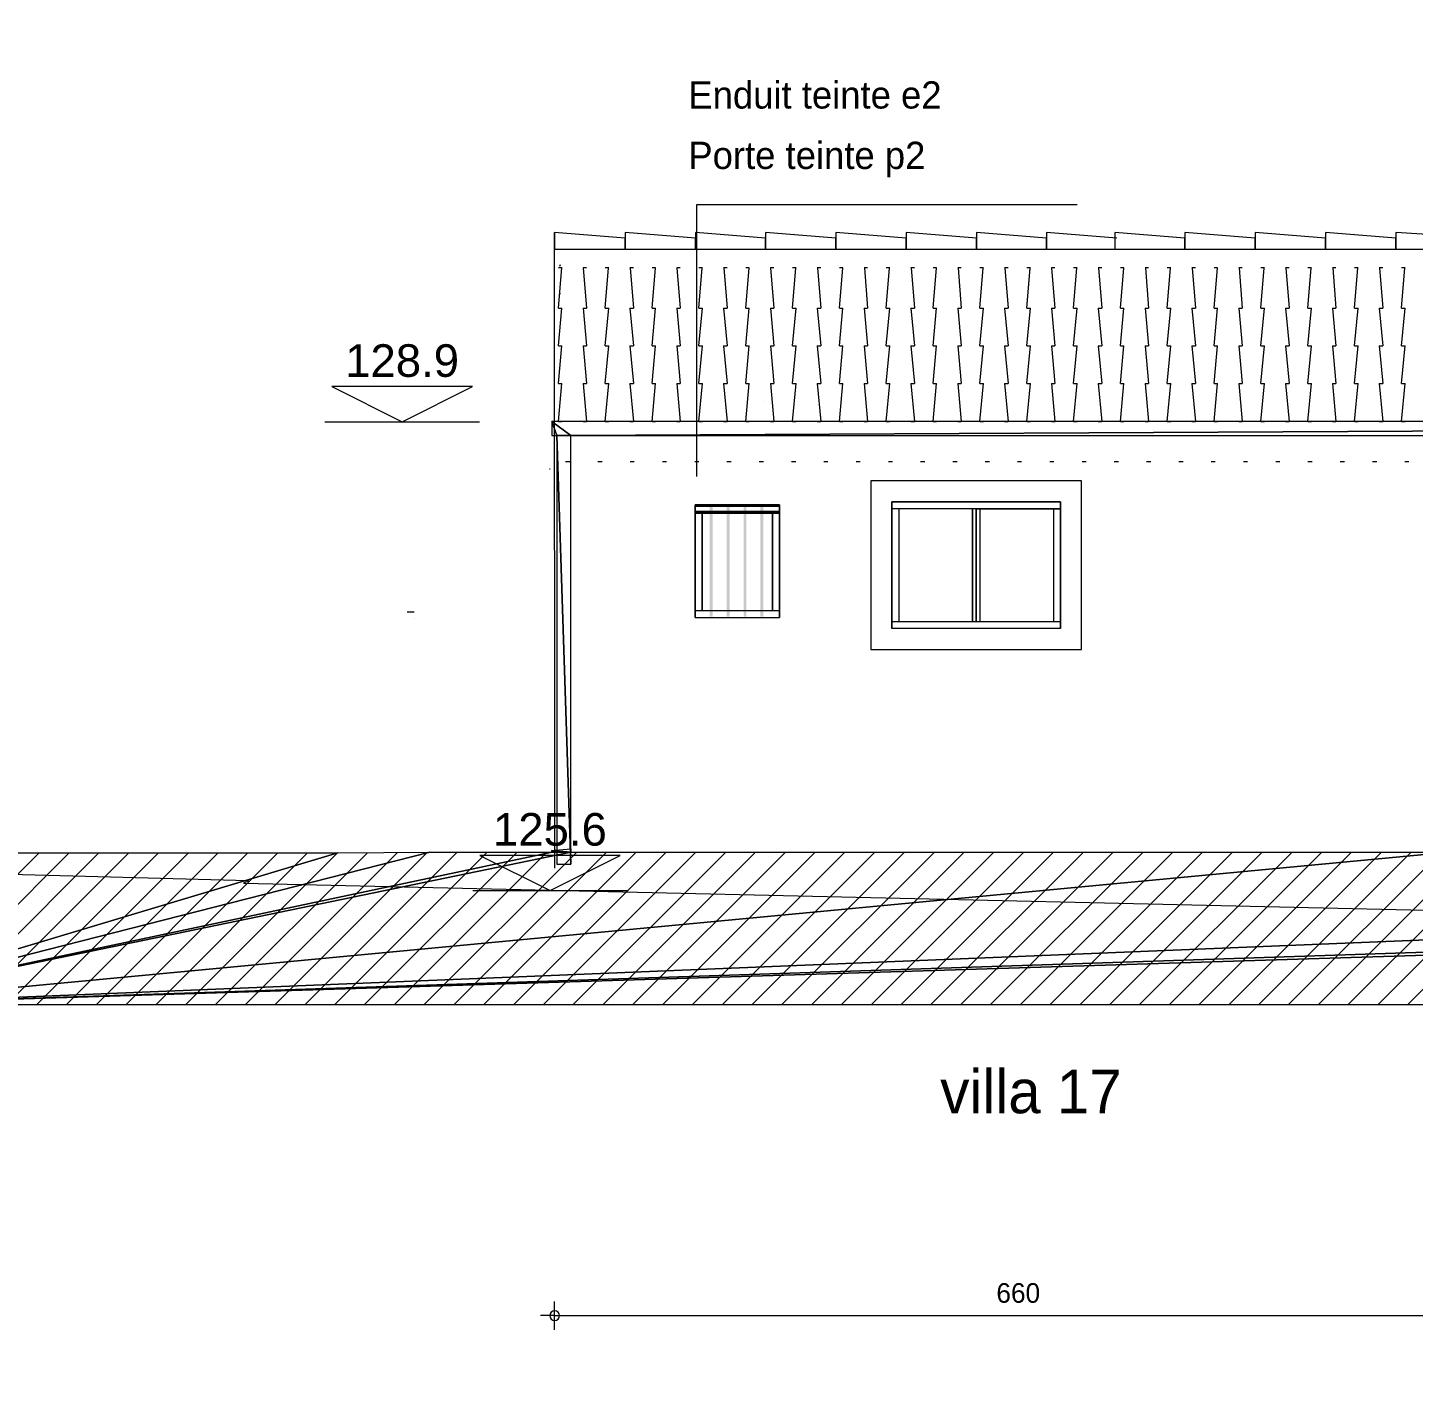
# Model space of a CAD drawing. Header units: metres. Extents: x -36.1 to 26, y -0.1 to 41.9.
# Drawn here: x -14.75 to -4.89, y 15.17 to 24.87 of the extents above; entities that cross this region are included whole.
import ezdxf
from ezdxf.enums import TextEntityAlignment as Align
from ezdxf.lldxf.tags import DXFTag

# ---------------------------------------------------------------- set-up
doc = ezdxf.new("R2010")
doc.units = ezdxf.units.M
doc.header["$MEASUREMENT"] = 0
for name, color, linetype in [('Calque commun', 7, 'Continuous'), ('Calque59', 7, 'Continuous'), ('Cotations', 7, 'Continuous'), ('Textes', 7, 'Continuous')]:
    doc.layers.add(name, color=color, linetype=linetype)
doc.styles.add('Arial6', font='arial.ttf', dxfattribs={"height": 0.231939})
doc.styles.add('Century Gothic10', font='GOTHIC.TTF', dxfattribs={"height": 0.193938})
doc.styles.add('Century Gothic2', font='GOTHIC.TTF', dxfattribs={"height": 0.139636})
doc.styles.add('Century Gothic9', font='GOTHIC.TTF', dxfattribs={"height": 0.310302})
tags = doc.linetypes.add('HIDDEN', pattern=[0.375, 0.25, -0.125]).pattern_tags.tags
tags[6:7] = [DXFTag(74, 4), DXFTag(75, 0), DXFTag(340, '0'), DXFTag(46, 1.0), DXFTag(50, 0.0), DXFTag(44, 0.0), DXFTag(45, 0.0)]
tags[4:5] = [DXFTag(74, 4), DXFTag(75, 0), DXFTag(340, '0'), DXFTag(46, 1.0), DXFTag(50, 0.0), DXFTag(44, 0.0), DXFTag(45, 0.0)]

# ---------------------------------------------------------------- blocks, each defined once
blk = doc.blocks.new('new57')
at = {"layer": 'Calque commun', "color": 5, "linetype": 'Continuous', "lineweight": 9}
blk.add_arc((0, 0), 0.5, 0, 359.9994, dxfattribs=at)
blk = doc.blocks.new('new58')
at = {"layer": 'Calque commun', "color": 5, "linetype": 'Continuous', "lineweight": 9}
blk.add_arc((0, 0), 0.5, 0, 359.9994, dxfattribs=at)
blk = doc.blocks.new('DimLine13271')
at = {"layer": 'Calque commun', "color": 5, "linetype": 'Continuous', "lineweight": 9}
for p, q in [((-10.9986, 15.6024), (-10.9986, 15.8024)), ((-4.3986, 15.6024), (-4.3986, 15.8024)), ((-10.9986, 15.7024), (-11.0986, 15.7024)), ((-10.9986, 15.7024), (-4.3986, 15.7024)), ((-4.3986, 15.7024), (-4.2986, 15.7024))]:
    blk.add_line(p, q, dxfattribs=at)
at = {"layer": 'Calque commun', "color": 5, "linetype": 'Continuous', "lineweight": 9, "xscale": 0.07000000029802322, "yscale": 0.07000000029802322, "zscale": 0.07000000029802322}
for name, p in [('new57', (-10.9986, 15.7024)), ('new58', (-4.3986, 15.7024))]:
    blk.add_blockref(name, p, dxfattribs=at)
at = {"layer": 'Calque commun', "color": 5, "linetype": 'Continuous', "lineweight": 9, "style": 'Century Gothic2'}
blk.add_text('660', height=0.13964, dxfattribs=at).set_placement((-7.6986, 15.7524), align=Align.BOTTOM_CENTER)
blk = doc.blocks.new('Block4')
at = {"layer": 'Calque commun', "color": 0, "linetype": 'Continuous', "lineweight": 9}
blk.add_line((-0.55, 0), (0.55, 0), dxfattribs=at)
blk.add_polyline3d([(-0.5, 0.25, 0), (0, 0, 0), (0.5, 0.25, 0), (-0.5, 0.25, 0)], dxfattribs=at)
blk = doc.blocks.new('Lvl1')
at = {"layer": 'Calque commun', "color": 0, "linetype": 'ByBlock', "lineweight": -2}
blk.add_blockref('Block4', (0, 0), dxfattribs=at)
blk = doc.blocks.new('new209')
at = {"layer": 'Cotations', "color": 250, "linetype": 'ByBlock', "lineweight": -2}
blk.add_blockref('Lvl1', (-11.0309, 18.7283), dxfattribs=at)
at = {"layer": 'Cotations', "color": 212, "linetype": 'ByBlock', "lineweight": -2, "style": 'Arial6'}
blk.add_text('125.6', height=0.23194, dxfattribs=at).set_placement((-11.0319, 18.9783), align=Align.BOTTOM_CENTER)
blk = doc.blocks.new('new211')
at = {"layer": 'Cotations', "color": 250, "linetype": 'ByBlock', "lineweight": -2}
blk.add_blockref('Lvl1', (-12.0829, 22.065), dxfattribs=at)
at = {"layer": 'Cotations', "color": 212, "linetype": 'ByBlock', "lineweight": -2, "style": 'Arial6'}
blk.add_text('128.9', height=0.23194, dxfattribs=at).set_placement((-12.0839, 22.315), align=Align.BOTTOM_CENTER)
blk = doc.blocks.new('hatch2')
at = {"layer": 'Calque commun', "color": 7, "linetype": 'Continuous', "lineweight": 9}
for p, q in [((-4.1887, 19.2907), (-5.5645, 17.9149)), ((-3.9774, 19.2899), (-5.3524, 17.9149)), ((-3.7661, 19.2891), (-5.1403, 17.9149)), ((-3.5547, 19.2883), (-4.9281, 17.9149)), ((-14.6657, 18.9961), (-15.7468, 17.915)), ((-14.4536, 18.9961), (-15.5346, 17.915)), ((-14.2414, 18.9961), (-15.3225, 17.915)), ((-14.0293, 18.9961), (-15.1104, 17.915)), ((-13.8172, 18.9961), (-14.8982, 17.915)), ((-13.6051, 18.9961), (-14.6861, 17.915)), ((-13.3929, 18.9961), (-14.474, 17.915)), ((-13.1808, 18.9961), (-14.2619, 17.915)), ((-12.9687, 18.9961), (-14.0497, 17.915)), ((-12.7565, 18.9961), (-13.8376, 17.915)), ((-12.5444, 18.9961), (-13.6255, 17.915)), ((-12.3308, 18.9976), (-13.4133, 17.915)), ((-12.1172, 18.999), (-13.2012, 17.915)), ((-11.9035, 19.0005), (-12.9891, 17.915)), ((-11.6909, 19.001), (-12.7769, 17.915)), ((-11.4784, 19.0014), (-12.5648, 17.915)), ((-11.2659, 19.0018), (-12.3527, 17.915)), ((-11.0534, 19.0021), (-12.1406, 17.915)), ((-10.8412, 19.0022), (-11.9284, 17.915)), ((-10.6291, 19.0022), (-11.7163, 17.915)), ((-10.4169, 19.0022), (-11.5042, 17.915)), ((-10.2048, 19.0022), (-11.292, 17.915)), ((-9.9927, 19.0022), (-11.0799, 17.915)), ((-9.7806, 19.0022), (-10.8678, 17.915)), ((-9.5684, 19.0022), (-10.6556, 17.915)), ((-9.3563, 19.0022), (-10.4435, 17.915)), ((-9.1442, 19.0022), (-10.2314, 17.915)), ((-8.932, 19.0022), (-10.0193, 17.915)), ((-8.7199, 19.0022), (-9.8071, 17.915)), ((-8.5078, 19.0022), (-9.595, 17.915)), ((-8.2956, 19.0022), (-9.3829, 17.915)), ((-8.0835, 19.0022), (-9.1707, 17.915)), ((-7.8714, 19.0022), (-8.9586, 17.9149)), ((-7.6592, 19.0022), (-8.7465, 17.9149)), ((-7.4471, 19.0022), (-8.5343, 17.9149)), ((-7.235, 19.0022), (-8.3222, 17.9149)), ((-7.0228, 19.0022), (-8.1101, 17.9149)), ((-6.8107, 19.0022), (-7.898, 17.9149)), ((-6.5986, 19.0022), (-7.6858, 17.9149)), ((-6.3864, 19.0022), (-7.4737, 17.9149)), ((-6.1743, 19.0022), (-7.2616, 17.9149)), ((-5.9622, 19.0022), (-7.0494, 17.9149)), ((-5.75, 19.0022), (-6.8373, 17.9149)), ((-5.5379, 19.0022), (-6.6252, 17.9149)), ((-5.3258, 19.0022), (-6.413, 17.9149)), ((-5.1136, 19.0022), (-6.2009, 17.9149)), ((-4.9015, 19.0022), (-5.9888, 17.9149)), ((-4.6894, 19.0022), (-5.7767, 17.9149))]:
    blk.add_line(p, q, dxfattribs=at)
at = {"layer": 'Calque commun', "color": 7, "linetype": 'Continuous', "lineweight": 18}
mesh = blk.add_polyface(dxfattribs=at)
corners = [(-11.8855, 19.0007), (-16.1502, 17.915), (-12.5424, 18.9961), (2.1984, 18.6613), (-4.6318, 19.0022), (2.2066, 19.2668), (2.1839, 19.2668), (6.1197, 18.6503), (7.0133, 18.6363), (-4.466, 19.2917), (-10.8823, 19.0022), (-11.0193, 19.0022), (-4.6318, 19.2908), (11.8477, 17.9037), (8.7898, 17.9037), (8.7898, 17.9148), (8.7898, 18.7363), (11.8477, 18.7363), (-11.0193, 19.0122), (-10.8823, 19.0241), (-16.1485, 18.9961)]
mesh.append_faces([[corners[k] for k in face] for face in [(10, 18, 19)]], dxfattribs={"vtx0": -1, "color": 7})
mesh.append_faces([[corners[k] for k in face] for face in [(0, 1, 2), (13, 15, 17)]], dxfattribs={"vtx0": -1, "vtx1": -1, "color": 7})
mesh.append_faces([[corners[k] for k in face] for face in [(3, 1, 4), (3, 4, 9), (10, 1, 11)]], dxfattribs={"vtx0": -1, "vtx1": -1, "vtx2": -1, "color": 7})
mesh.append_faces([[corners[k] for k in face] for face in [(1, 3, 7), (1, 7, 8), (10, 11, 18), (3, 9, 6)]], dxfattribs={"vtx0": -1, "vtx2": -1, "color": 7})
mesh.append_faces([[corners[k] for k in face] for face in [(5, 3, 6)]], dxfattribs={"vtx1": -1, "color": 7})
mesh.append_faces([[corners[k] for k in face] for face in [(15, 1, 8), (0, 11, 1), (16, 17, 15), (10, 4, 1), (8, 16, 15)]], dxfattribs={"vtx1": -1, "vtx2": -1, "color": 7})
mesh.append_faces([[corners[k] for k in face] for face in [(4, 12, 9), (13, 14, 15), (1, 20, 2)]], dxfattribs={"vtx2": -1, "color": 7})
blk = doc.blocks.new('toit facade 17 18')
at = {"layer": 'Calque commun', "color": 7, "linetype": 'Continuous', "lineweight": 9}
blk.add_line((70.5719, -22.9512), (70.5708, -18.4286), dxfattribs=at)
at = {"layer": 'Calque59', "color": 32, "linetype": 'Continuous', "lineweight": 9}
for p, q in [((70.5986, -18.6772), (70.6236, -18.6772)), ((70.5986, -18.9657), (70.6217, -18.6778)), ((70.7736, -18.6777), (70.7987, -18.6777)), ((70.7756, -18.6782), (70.7987, -18.9662)), ((70.932, -18.6777), (70.957, -18.6777)), ((70.932, -18.9662), (70.955, -18.6782)), ((71.107, -18.6777), (71.1319, -18.6777)), ((71.1088, -18.6782), (71.1319, -18.9662)), ((71.2653, -18.6777), (71.2902, -18.6777)), ((71.2653, -18.9662), (71.2884, -18.6782)), ((71.4403, -18.6777), (71.4653, -18.6777)), ((71.4422, -18.6782), (71.4653, -18.9662)), ((71.5986, -18.6777), (71.6236, -18.6777)), ((71.5986, -18.9662), (71.6217, -18.6782)), ((71.7736, -18.6777), (71.7987, -18.6777)), ((71.7756, -18.6782), (71.7987, -18.9662)), ((71.932, -18.6777), (71.957, -18.6777)), ((71.932, -18.9662), (71.955, -18.6782)), ((72.107, -18.6777), (72.1319, -18.6777)), ((72.1088, -18.6782), (72.1319, -18.9662)), ((72.2653, -18.6777), (72.2902, -18.6777)), ((72.2653, -18.9662), (72.2884, -18.6782)), ((72.4403, -18.6777), (72.4653, -18.6777)), ((72.4422, -18.6782), (72.4653, -18.9662)), ((72.5986, -18.6777), (72.6236, -18.6777)), ((72.5986, -18.9662), (72.6217, -18.6782)), ((72.7736, -18.6777), (72.7987, -18.6777)), ((72.7756, -18.6782), (72.7987, -18.9662)), ((72.932, -18.6777), (72.957, -18.6777)), ((72.932, -18.9662), (72.955, -18.6782)), ((73.107, -18.6777), (73.1319, -18.6777)), ((73.1088, -18.6782), (73.1319, -18.9662)), ((73.2653, -18.6777), (73.2902, -18.6777)), ((73.2653, -18.9662), (73.2884, -18.6782)), ((73.4403, -18.6777), (73.4653, -18.6777)), ((73.4422, -18.6782), (73.4653, -18.9662)), ((73.5986, -18.6777), (73.6236, -18.6777)), ((73.5986, -18.9662), (73.6217, -18.6782)), ((73.7736, -18.6777), (73.7987, -18.6777)), ((73.7756, -18.6782), (73.7987, -18.9662)), ((73.932, -18.6777), (73.957, -18.6777)), ((73.932, -18.9662), (73.955, -18.6782)), ((74.107, -18.6777), (74.1319, -18.6777)), ((74.1088, -18.6782), (74.1319, -18.9662)), ((74.2653, -18.6777), (74.2902, -18.6777)), ((74.2653, -18.9662), (74.2884, -18.6782)), ((74.4403, -18.6777), (74.4653, -18.6777)), ((74.4422, -18.6782), (74.4653, -18.9662)), ((74.5986, -18.6777), (74.6236, -18.6777)), ((74.5986, -18.9662), (74.6217, -18.6782)), ((74.7736, -18.6777), (74.7985, -18.6777)), ((74.7755, -18.6782), (74.7985, -18.9662)), ((74.932, -18.6777), (74.9569, -18.6777)), ((74.932, -18.9662), (74.955, -18.6782)), ((75.1069, -18.6777), (75.1319, -18.6777)), ((75.1088, -18.6782), (75.1319, -18.9662)), ((75.2652, -18.6777), (75.2902, -18.6777)), ((75.2652, -18.9662), (75.2883, -18.6782)), ((75.4403, -18.6777), (75.4653, -18.6777)), ((75.4422, -18.6782), (75.4653, -18.9662)), ((75.5986, -18.6777), (75.6236, -18.6777)), ((75.5986, -18.9662), (75.6217, -18.6782)), ((75.7736, -18.6777), (75.7985, -18.6777)), ((75.7755, -18.6782), (75.7985, -18.9662)), ((75.932, -18.6777), (75.9569, -18.6777)), ((75.932, -18.9662), (75.955, -18.6782)), ((76.1069, -18.6777), (76.1319, -18.6777)), ((76.1088, -18.6782), (76.1319, -18.9662)), ((76.2652, -18.6777), (76.2902, -18.6777)), ((76.2652, -18.9662), (76.2883, -18.6782)), ((76.4403, -18.6777), (76.4653, -18.6777)), ((76.4422, -18.6782), (76.4653, -18.9662)), ((76.5986, -18.6777), (76.6236, -18.6777)), ((76.5986, -18.9662), (76.6217, -18.6782)), ((70.5986, -19.2344), (70.6236, -18.9657)), ((70.5986, -18.9657), (70.6236, -18.9657)), ((70.7736, -18.9662), (70.7987, -19.2349)), ((70.7736, -18.9662), (70.7987, -18.9662)), ((70.932, -19.2349), (70.957, -18.9662)), ((70.932, -18.9662), (70.957, -18.9662)), ((71.107, -18.9662), (71.1319, -19.2349)), ((71.107, -18.9662), (71.1319, -18.9662)), ((71.2653, -19.2349), (71.2902, -18.9662)), ((71.2653, -18.9662), (71.2902, -18.9662)), ((71.4403, -18.9662), (71.4653, -19.2349)), ((71.4403, -18.9662), (71.4653, -18.9662)), ((71.5986, -19.2349), (71.6236, -18.9662)), ((71.5986, -18.9662), (71.6236, -18.9662)), ((71.7736, -18.9662), (71.7987, -19.2349)), ((71.7736, -18.9662), (71.7987, -18.9662)), ((71.932, -19.2349), (71.957, -18.9662)), ((71.932, -18.9662), (71.957, -18.9662)), ((72.107, -18.9662), (72.1319, -19.2349)), ((72.107, -18.9662), (72.1319, -18.9662)), ((72.2653, -19.2349), (72.2902, -18.9662)), ((72.2653, -18.9662), (72.2902, -18.9662)), ((72.4403, -18.9662), (72.4653, -19.2349)), ((72.4403, -18.9662), (72.4653, -18.9662)), ((72.5986, -19.2349), (72.6236, -18.9662)), ((72.5986, -18.9662), (72.6236, -18.9662)), ((72.7736, -18.9662), (72.7987, -19.2349)), ((72.7736, -18.9662), (72.7987, -18.9662)), ((72.932, -19.2349), (72.957, -18.9662)), ((72.932, -18.9662), (72.957, -18.9662)), ((73.107, -18.9662), (73.1319, -19.2349)), ((73.107, -18.9662), (73.1319, -18.9662)), ((73.2653, -19.2349), (73.2902, -18.9662)), ((73.2653, -18.9662), (73.2902, -18.9662)), ((73.4403, -18.9662), (73.4653, -19.2349)), ((73.4403, -18.9662), (73.4653, -18.9662)), ((73.5986, -19.2349), (73.6236, -18.9662)), ((73.5986, -18.9662), (73.6236, -18.9662)), ((73.7736, -18.9662), (73.7987, -19.2349)), ((73.7736, -18.9662), (73.7987, -18.9662)), ((73.932, -19.2349), (73.957, -18.9662)), ((73.932, -18.9662), (73.957, -18.9662)), ((74.107, -18.9662), (74.1319, -19.2349)), ((74.107, -18.9662), (74.1319, -18.9662)), ((74.2653, -19.2349), (74.2902, -18.9662)), ((74.2653, -18.9662), (74.2902, -18.9662)), ((74.4403, -18.9662), (74.4653, -19.2349)), ((74.4403, -18.9662), (74.4653, -18.9662)), ((74.5986, -19.2349), (74.6236, -18.9662)), ((74.5986, -18.9662), (74.6236, -18.9662)), ((74.7736, -18.9662), (74.7985, -19.2349)), ((74.7736, -18.9662), (74.7985, -18.9662)), ((74.932, -19.2349), (74.9569, -18.9662)), ((74.932, -18.9662), (74.9569, -18.9662)), ((75.1069, -18.9662), (75.1319, -19.2349)), ((75.1069, -18.9662), (75.1319, -18.9662)), ((75.2652, -19.2349), (75.2902, -18.9662)), ((75.2652, -18.9662), (75.2902, -18.9662)), ((75.4403, -18.9662), (75.4653, -19.2349)), ((75.4403, -18.9662), (75.4653, -18.9662)), ((75.5986, -19.2349), (75.6236, -18.9662)), ((75.5986, -18.9662), (75.6236, -18.9662)), ((75.7736, -18.9662), (75.7985, -19.2349)), ((75.7736, -18.9662), (75.7985, -18.9662)), ((75.932, -19.2349), (75.9569, -18.9662)), ((75.932, -18.9662), (75.9569, -18.9662)), ((76.1069, -18.9662), (76.1319, -19.2349)), ((76.1069, -18.9662), (76.1319, -18.9662)), ((76.2652, -19.2349), (76.2902, -18.9662)), ((76.2652, -18.9662), (76.2902, -18.9662)), ((76.4403, -18.9662), (76.4653, -19.2349)), ((76.4403, -18.9662), (76.4653, -18.9662)), ((76.5986, -19.2349), (76.6236, -18.9662)), ((76.5986, -18.9662), (76.6236, -18.9662)), ((70.5986, -19.5031), (70.6236, -19.2344)), ((70.5986, -19.2344), (70.6236, -19.2344)), ((70.7736, -19.2349), (70.7987, -19.5036)), ((70.7736, -19.2349), (70.7987, -19.2349)), ((70.932, -19.5036), (70.957, -19.2349)), ((70.932, -19.2349), (70.957, -19.2349)), ((71.107, -19.2349), (71.1319, -19.5036)), ((71.107, -19.2349), (71.1319, -19.2349)), ((71.2653, -19.5036), (71.2902, -19.2349)), ((71.2653, -19.2349), (71.2902, -19.2349)), ((71.4403, -19.2349), (71.4653, -19.5036)), ((71.4403, -19.2349), (71.4653, -19.2349)), ((71.5986, -19.5036), (71.6236, -19.2349)), ((71.5986, -19.2349), (71.6236, -19.2349)), ((71.7736, -19.2349), (71.7987, -19.5036)), ((71.7736, -19.2349), (71.7987, -19.2349)), ((71.932, -19.5036), (71.957, -19.2349)), ((71.932, -19.2349), (71.957, -19.2349)), ((72.107, -19.2349), (72.1319, -19.5036)), ((72.107, -19.2349), (72.1319, -19.2349)), ((72.2653, -19.5036), (72.2902, -19.2349)), ((72.2653, -19.2349), (72.2902, -19.2349)), ((72.4403, -19.2349), (72.4653, -19.5036)), ((72.4403, -19.2349), (72.4653, -19.2349)), ((72.5986, -19.5036), (72.6236, -19.2349)), ((72.5986, -19.2349), (72.6236, -19.2349)), ((72.7736, -19.2349), (72.7987, -19.5036)), ((72.7736, -19.2349), (72.7987, -19.2349)), ((72.932, -19.5036), (72.957, -19.2349)), ((72.932, -19.2349), (72.957, -19.2349)), ((73.107, -19.2349), (73.1319, -19.5036)), ((73.107, -19.2349), (73.1319, -19.2349)), ((73.2653, -19.5036), (73.2902, -19.2349)), ((73.2653, -19.2349), (73.2902, -19.2349)), ((73.4403, -19.2349), (73.4653, -19.5036)), ((73.4403, -19.2349), (73.4653, -19.2349)), ((73.5986, -19.5036), (73.6236, -19.2349)), ((73.5986, -19.2349), (73.6236, -19.2349)), ((73.7736, -19.2349), (73.7987, -19.5036)), ((73.7736, -19.2349), (73.7987, -19.2349)), ((73.932, -19.5036), (73.957, -19.2349)), ((73.932, -19.2349), (73.957, -19.2349)), ((74.107, -19.2349), (74.1319, -19.5036)), ((74.107, -19.2349), (74.1319, -19.2349)), ((74.2653, -19.5036), (74.2902, -19.2349)), ((74.2653, -19.2349), (74.2902, -19.2349)), ((74.4403, -19.2349), (74.4653, -19.5036)), ((74.4403, -19.2349), (74.4653, -19.2349)), ((74.5986, -19.5036), (74.6236, -19.2349)), ((74.5986, -19.2349), (74.6236, -19.2349)), ((74.7736, -19.2349), (74.7985, -19.5036)), ((74.7736, -19.2349), (74.7985, -19.2349)), ((74.932, -19.5036), (74.9569, -19.2349)), ((74.932, -19.2349), (74.9569, -19.2349)), ((75.1069, -19.2349), (75.1319, -19.5036)), ((75.1069, -19.2349), (75.1319, -19.2349)), ((75.2652, -19.5036), (75.2902, -19.2349)), ((75.2652, -19.2349), (75.2902, -19.2349)), ((75.4403, -19.2349), (75.4653, -19.5036)), ((75.4403, -19.2349), (75.4653, -19.2349)), ((75.5986, -19.5036), (75.6236, -19.2349)), ((75.5986, -19.2349), (75.6236, -19.2349)), ((75.7736, -19.2349), (75.7985, -19.5036)), ((75.7736, -19.2349), (75.7985, -19.2349)), ((75.932, -19.5036), (75.9569, -19.2349)), ((75.932, -19.2349), (75.9569, -19.2349)), ((76.1069, -19.2349), (76.1319, -19.5036)), ((76.1069, -19.2349), (76.1319, -19.2349)), ((76.2652, -19.5036), (76.2902, -19.2349)), ((76.2652, -19.2349), (76.2902, -19.2349)), ((76.4403, -19.2349), (76.4653, -19.5036)), ((76.4403, -19.2349), (76.4653, -19.2349)), ((76.5986, -19.5036), (76.6236, -19.2349)), ((76.5986, -19.2349), (76.6236, -19.2349)), ((70.5986, -19.7719), (70.6236, -19.5031)), ((70.5986, -19.5031), (70.6236, -19.5031)), ((70.7736, -19.5036), (70.7987, -19.7723)), ((70.7736, -19.5036), (70.7987, -19.5036)), ((70.932, -19.7723), (70.957, -19.5036)), ((70.932, -19.5036), (70.957, -19.5036)), ((71.107, -19.5036), (71.1319, -19.7723)), ((71.107, -19.5036), (71.1319, -19.5036)), ((71.2653, -19.7723), (71.2902, -19.5036)), ((71.2653, -19.5036), (71.2902, -19.5036)), ((71.4403, -19.5036), (71.4653, -19.7723)), ((71.4403, -19.5036), (71.4653, -19.5036)), ((71.5986, -19.7723), (71.6236, -19.5036)), ((71.5986, -19.5036), (71.6236, -19.5036)), ((71.7736, -19.5036), (71.7987, -19.7723)), ((71.7736, -19.5036), (71.7987, -19.5036)), ((71.932, -19.7723), (71.957, -19.5036)), ((71.932, -19.5036), (71.957, -19.5036)), ((72.107, -19.5036), (72.1319, -19.7723)), ((72.107, -19.5036), (72.1319, -19.5036)), ((72.2653, -19.7723), (72.2902, -19.5036)), ((72.2653, -19.5036), (72.2902, -19.5036)), ((72.4403, -19.5036), (72.4653, -19.7723)), ((72.4403, -19.5036), (72.4653, -19.5036)), ((72.5986, -19.7723), (72.6236, -19.5036)), ((72.5986, -19.5036), (72.6236, -19.5036)), ((72.7736, -19.5036), (72.7987, -19.7723)), ((72.7736, -19.5036), (72.7987, -19.5036)), ((72.932, -19.7723), (72.957, -19.5036)), ((72.932, -19.5036), (72.957, -19.5036)), ((73.107, -19.5036), (73.1319, -19.7723)), ((73.107, -19.5036), (73.1319, -19.5036)), ((73.2653, -19.7723), (73.2902, -19.5036)), ((73.2653, -19.5036), (73.2902, -19.5036)), ((73.4403, -19.5036), (73.4653, -19.7723)), ((73.4403, -19.5036), (73.4653, -19.5036)), ((73.5986, -19.7723), (73.6236, -19.5036)), ((73.5986, -19.5036), (73.6236, -19.5036)), ((73.7736, -19.5036), (73.7987, -19.7723)), ((73.7736, -19.5036), (73.7987, -19.5036)), ((73.932, -19.7723), (73.957, -19.5036)), ((73.932, -19.5036), (73.957, -19.5036)), ((74.107, -19.5036), (74.1319, -19.7723)), ((74.107, -19.5036), (74.1319, -19.5036)), ((74.2653, -19.7723), (74.2902, -19.5036)), ((74.2653, -19.5036), (74.2902, -19.5036)), ((74.4403, -19.5036), (74.4653, -19.7723)), ((74.4403, -19.5036), (74.4653, -19.5036)), ((74.5986, -19.7723), (74.6236, -19.5036)), ((74.5986, -19.5036), (74.6236, -19.5036)), ((74.7736, -19.5036), (74.7985, -19.7723)), ((74.7736, -19.5036), (74.7985, -19.5036)), ((74.932, -19.7723), (74.9569, -19.5036)), ((74.932, -19.5036), (74.9569, -19.5036)), ((75.1069, -19.5036), (75.1319, -19.7723)), ((75.1069, -19.5036), (75.1319, -19.5036)), ((75.2652, -19.7723), (75.2902, -19.5036)), ((75.2652, -19.5036), (75.2902, -19.5036)), ((75.4403, -19.5036), (75.4653, -19.7723)), ((75.4403, -19.5036), (75.4653, -19.5036)), ((75.5986, -19.7723), (75.6236, -19.5036)), ((75.5986, -19.5036), (75.6236, -19.5036)), ((75.7736, -19.5036), (75.7985, -19.7723)), ((75.7736, -19.5036), (75.7985, -19.5036)), ((75.932, -19.7723), (75.9569, -19.5036)), ((75.932, -19.5036), (75.9569, -19.5036)), ((76.1069, -19.5036), (76.1319, -19.7723)), ((76.1069, -19.5036), (76.1319, -19.5036)), ((76.2652, -19.7723), (76.2902, -19.5036)), ((76.2652, -19.5036), (76.2902, -19.5036)), ((76.4403, -19.5036), (76.4653, -19.7723)), ((76.4403, -19.5036), (76.4653, -19.5036)), ((76.5986, -19.7723), (76.6236, -19.5036)), ((76.5986, -19.5036), (76.6236, -19.5036)), ((70.5986, -19.7723), (70.6237, -19.7723)), ((70.7736, -19.7723), (70.7987, -19.7723)), ((70.932, -19.7723), (70.957, -19.7723)), ((71.107, -19.7723), (71.1319, -19.7723)), ((71.2653, -19.7723), (71.2902, -19.7723)), ((71.4403, -19.7723), (71.4653, -19.7723)), ((71.5986, -19.7723), (71.6236, -19.7723)), ((71.7736, -19.7723), (71.7987, -19.7723)), ((71.932, -19.7723), (71.957, -19.7723)), ((72.107, -19.7723), (72.1319, -19.7723)), ((72.2653, -19.7723), (72.2902, -19.7723)), ((72.4403, -19.7723), (72.4653, -19.7723)), ((72.5986, -19.7723), (72.6236, -19.7723)), ((72.7736, -19.7723), (72.7987, -19.7723)), ((72.932, -19.7723), (72.957, -19.7723)), ((73.107, -19.7723), (73.1319, -19.7723)), ((73.2653, -19.7723), (73.2902, -19.7723)), ((73.4403, -19.7723), (73.4653, -19.7723)), ((73.5986, -19.7723), (73.6236, -19.7723)), ((73.7736, -19.7723), (73.7987, -19.7723)), ((73.932, -19.7723), (73.957, -19.7723)), ((74.107, -19.7723), (74.1319, -19.7723)), ((74.2653, -19.7723), (74.2902, -19.7723)), ((74.4403, -19.7723), (74.4653, -19.7723)), ((74.5986, -19.7723), (74.6236, -19.7723)), ((74.7736, -19.7723), (74.7985, -19.7723)), ((74.932, -19.7723), (74.9569, -19.7723)), ((75.1069, -19.7723), (75.1319, -19.7723)), ((75.2652, -19.7723), (75.2902, -19.7723)), ((75.4403, -19.7723), (75.4653, -19.7723)), ((75.5986, -19.7723), (75.6236, -19.7723)), ((75.7736, -19.7723), (75.7985, -19.7723)), ((75.932, -19.7723), (75.9569, -19.7723)), ((76.1069, -19.7723), (76.1319, -19.7723)), ((76.2652, -19.7723), (76.2902, -19.7723)), ((76.4403, -19.7723), (76.4653, -19.7723)), ((76.5986, -19.7723), (76.6236, -19.7723)), ((70.6492, -20.0577), (70.6789, -20.0577)), ((70.8789, -20.0577), (70.9087, -20.0577)), ((71.1087, -20.0577), (71.1384, -20.0577)), ((71.3384, -20.0577), (71.3681, -20.0577)), ((71.5681, -20.0577), (71.5979, -20.0577)), ((71.7979, -20.0577), (71.8276, -20.0577)), ((72.0276, -20.0577), (72.0573, -20.0577)), ((72.2573, -20.0577), (72.287, -20.0577)), ((72.487, -20.0577), (72.5168, -20.0577)), ((72.7168, -20.0577), (72.7465, -20.0577)), ((72.9465, -20.0577), (72.9762, -20.0577)), ((73.1762, -20.0577), (73.206, -20.0577)), ((73.406, -20.0577), (73.4357, -20.0577)), ((73.6357, -20.0577), (73.6654, -20.0577)), ((73.8654, -20.0577), (73.8951, -20.0577)), ((74.0951, -20.0577), (74.1249, -20.0577)), ((74.3249, -20.0577), (74.3546, -20.0577)), ((74.5546, -20.0577), (74.5843, -20.0577)), ((74.7843, -20.0577), (74.8141, -20.0577)), ((75.0141, -20.0577), (75.0438, -20.0577)), ((75.2438, -20.0577), (75.2735, -20.0577)), ((75.4735, -20.0577), (75.5033, -20.0577)), ((75.7032, -20.0577), (75.733, -20.0577)), ((75.933, -20.0577), (75.9627, -20.0577)), ((76.1627, -20.0577), (76.1924, -20.0577)), ((76.3924, -20.0577), (76.4222, -20.0577)), ((76.6222, -20.0577), (76.6519, -20.0577))]:
    blk.add_line(p, q, dxfattribs=at)
for points in [[(71.0732, -18.4687, 0), (70.5708, -18.4286, 0), (70.5708, -18.5464, 0), (71.0732, -18.5464, 0), (71.0732, -18.4687, 0)], [(71.5732, -18.4687, 0), (71.0732, -18.4286, 0), (71.0732, -18.5464, 0), (71.5732, -18.5464, 0), (71.5732, -18.4687, 0)], [(72.0732, -18.4687, 0), (71.5732, -18.4286, 0), (71.5732, -18.5464, 0), (72.0732, -18.5464, 0), (72.0732, -18.4687, 0)], [(72.5732, -18.4687, 0), (72.0732, -18.4286, 0), (72.0732, -18.5464, 0), (72.5732, -18.5464, 0), (72.5732, -18.4687, 0)], [(73.0732, -18.4687, 0), (72.5732, -18.4286, 0), (72.5732, -18.5464, 0), (73.0732, -18.5464, 0), (73.0732, -18.4687, 0)], [(73.5732, -18.4687, 0), (73.0732, -18.4286, 0), (73.0732, -18.5464, 0), (73.5732, -18.5464, 0), (73.5732, -18.4687, 0)], [(74.0732, -18.4687, 0), (73.5732, -18.4286, 0), (73.5732, -18.5464, 0), (74.0732, -18.5464, 0), (74.0732, -18.4687, 0)], [(74.572, -18.4685, 0), (74.0732, -18.4286, 0), (74.0732, -18.5464, 0), (74.5577, -18.5464, 0)], [(75.0577, -18.4687, 0), (74.5577, -18.4286, 0), (74.5577, -18.5464, 0), (75.0577, -18.5464, 0), (75.0577, -18.4687, 0)], [(75.5577, -18.4687, 0), (75.0577, -18.4286, 0), (75.0577, -18.5464, 0), (75.5577, -18.5464, 0), (75.5577, -18.4687, 0)], [(76.0577, -18.4687, 0), (75.5577, -18.4286, 0), (75.5577, -18.5464, 0), (76.0577, -18.5464, 0), (76.0577, -18.4687, 0)], [(76.5577, -18.4687, 0), (76.0577, -18.4286, 0), (76.0577, -18.5464, 0), (76.5577, -18.5464, 0), (76.5577, -18.4687, 0)], [(77.1939, -18.4685, 0), (76.5577, -18.4286, 0), (76.5577, -18.5464, 0), (77.1796, -18.5464, 0)]]:
    blk.add_polyline3d(points, dxfattribs=at)

msp = doc.modelspace()

# ---------------------------------------------------------------- linework, layer by layer
at = {"layer": 'Calque commun', "color": 7, "linetype": 'Continuous', "lineweight": 9}
for p, q in [((-10.9616, 23.173), (-10.9569, 23.1854)), ((-10.9616, 22.9772), (-10.9569, 22.9772)), ((-10.9616, 22.7772), (-10.9569, 22.7772)), ((-9.5108, 22.2081), (-9.5108, 22.2081)), ((-9.5108, 22.2081), (-9.5108, 22.2081)), ((-11.0297, 21.7272), (-11.0344, 21.7272)), ((-9.9983, 21.4725), (-9.3983, 21.4725)), ((-9.9983, 21.4725), (-9.9983, 20.6725)), ((-9.9983, 21.4725), (-9.3983, 21.4725)), ((-9.9983, 21.4725), (-9.9983, 20.6725)), ((-9.9983, 21.4725), (-9.3983, 21.4725)), ((-9.9983, 20.6725), (-9.9983, 21.4725)), ((-9.3983, 21.4725), (-9.9983, 21.4725)), ((-9.9983, 21.4636), (-9.9983, 21.4636)), ((-9.3983, 21.4636), (-9.9983, 21.4636)), ((-9.9983, 20.6725), (-9.9983, 21.4636)), ((-9.9983, 21.4636), (-9.3983, 21.4636)), ((-9.9983, 21.4261), (-9.9483, 21.4261)), ((-9.9483, 21.4261), (-9.9983, 21.4261)), ((-9.9482, 21.4136), (-9.9983, 21.4136)), ((-9.9983, 21.4136), (-9.9483, 21.4136)), ((-9.9483, 21.4261), (-9.4483, 21.4261)), ((-9.4483, 21.4261), (-9.9483, 21.4261)), ((-9.9483, 21.4261), (-9.9483, 20.735)), ((-9.9483, 21.4225), (-9.9483, 20.7225)), ((-9.9483, 20.7225), (-9.9483, 21.4136)), ((-9.9483, 21.4136), (-9.4483, 21.4136)), ((-9.4482, 21.4136), (-9.9482, 21.4136)), ((-9.4483, 21.4261), (-9.3983, 21.4261)), ((-9.4483, 20.7225), (-9.4483, 21.4261)), ((-9.3983, 21.4261), (-9.4483, 21.4261)), ((-9.4483, 21.4225), (-9.4483, 20.7225)), ((-9.4483, 21.4136), (-9.3983, 21.4136)), ((-9.4483, 21.4136), (-9.4483, 20.7225)), ((-9.3983, 21.4136), (-9.4482, 21.4136)), ((-9.3983, 21.4725), (-9.3983, 20.6725)), ((-9.3983, 21.4725), (-9.3983, 21.4725)), ((-9.3983, 21.4725), (-9.3983, 20.6725)), ((-9.3983, 21.4725), (-9.3983, 21.4725)), ((-9.3983, 20.685), (-9.3983, 21.4725)), ((-9.3983, 20.6725), (-9.3983, 21.4636)), ((-8.5982, 21.4941), (-8.5982, 20.5941)), ((-7.3982, 21.4941), (-8.5982, 21.4941)), ((-8.5982, 21.4941), (-8.5982, 21.4941)), ((-8.5981, 21.4941), (-8.5982, 21.4941)), ((-8.5482, 21.4441), (-8.5982, 21.4441)), ((-8.5981, 21.4941), (-8.5981, 20.5941)), ((-7.3982, 21.4941), (-8.5981, 21.4941)), ((-7.9732, 21.4441), (-8.5981, 21.4441)), ((-8.5482, 21.4441), (-8.5482, 20.6441)), ((-7.4482, 21.4441), (-8.5482, 21.4441)), ((-8.5482, 21.4441), (-8.5482, 20.6441)), ((-8.0232, 20.6441), (-8.0232, 21.4441)), ((-8.0232, 21.4441), (-8.0232, 20.6441)), ((-7.9982, 21.4941), (-7.9982, 21.4941)), ((-7.3982, 21.4941), (-7.9982, 21.4941)), ((-7.9982, 21.4941), (-7.3982, 21.4941)), ((-7.9982, 20.6441), (-7.9982, 21.4441)), ((-7.9982, 21.4441), (-7.9982, 20.6441)), ((-7.9482, 21.4441), (-7.9982, 21.4441)), ((-7.9982, 21.4441), (-7.9482, 21.4441)), ((-7.9732, 21.4441), (-7.9732, 20.6441)), ((-7.4482, 21.4441), (-7.9732, 21.4441)), ((-7.9732, 21.4441), (-7.9731, 20.6441)), ((-7.9732, 21.4441), (-7.9732, 21.4441)), ((-7.9732, 21.4441), (-7.9732, 21.4441)), ((-7.4482, 21.4441), (-7.9482, 21.4441)), ((-7.9482, 21.4441), (-7.4482, 21.4441)), ((-7.3982, 21.4441), (-7.4482, 21.4441)), ((-7.4482, 21.4441), (-7.4482, 20.6441)), ((-7.3982, 21.4441), (-7.4482, 21.4441)), ((-7.4482, 21.4441), (-7.4482, 20.6441)), ((-7.3982, 21.4441), (-7.4482, 21.4441)), ((-7.4482, 21.4441), (-7.3982, 21.4441)), ((-7.4482, 21.4441), (-7.4482, 20.6441)), ((-7.3982, 21.4941), (-7.3982, 21.1941)), ((-7.3982, 21.4941), (-7.3982, 20.5941)), ((-7.3982, 20.5941), (-7.3982, 21.4941)), ((-7.3982, 21.1941), (-7.3982, 20.5941)), ((-12.0476, 20.7115), (-11.9976, 20.7115)), ((-9.9983, 20.7225), (-9.3983, 20.7225)), ((-9.9983, 20.7225), (-9.3983, 20.7225)), ((-11.9976, 20.6615), (-11.9976, 20.6615)), ((-9.9983, 20.6725), (-9.3983, 20.6725)), ((-9.9983, 20.6725), (-9.3983, 20.6725)), ((-9.9983, 20.6725), (-9.3983, 20.6725)), ((-9.3983, 20.6725), (-9.3983, 20.6725)), ((-9.3983, 20.6725), (-9.3983, 20.6725)), ((-8.5982, 20.6441), (-7.4482, 20.6441)), ((-8.5981, 20.6441), (-8.0232, 20.6441)), ((-8.0232, 20.6441), (-7.9731, 20.6441)), ((-7.9732, 20.6441), (-7.9732, 20.6441)), ((-7.9732, 20.6441), (-7.9732, 20.6441)), ((-7.9731, 20.6441), (-7.3982, 20.6441)), ((-7.4482, 20.6441), (-7.3982, 20.6441)), ((-7.3982, 20.5941), (-8.5982, 20.5941)), ((-7.3982, 20.5941), (-8.5982, 20.5941)), ((-11.0344, 19.052), (-11.0344, 19.052))]:
    msp.add_line(p, q, dxfattribs=at)
at = {"layer": 'Calque commun', "color": 23, "linetype": 'Continuous', "lineweight": -2}
msp.add_line((-10.9635, 22.6703), (-10.9635, 22.6703), dxfattribs=at)
at = {"layer": 'Calque commun', "color": 26, "linetype": 'HIDDEN', "lineweight": 18}
msp.add_line((-13.1768, 18.7974), (-16.1634, 18.8772), dxfattribs=at)
at = {"layer": 'Calque commun', "color": 26, "linetype": 'HIDDEN', "lineweight": 18, "flags": 128}
msp.add_lwpolyline([(-13.1768, 18.7974), (-13.2119, 18.7799), (0.4954, 18.467), (5.6102, 18.5532), (8.8846, 18.7179)], dxfattribs=at)
at = {"layer": 'Calque commun', "color": 5, "linetype": 'Continuous', "lineweight": 18}
msp.add_polyline3d([(-7.2804, 23.6092, 0), (-9.988, 23.6092, 0), (-9.988, 21.6748, 0)], dxfattribs=at)
at = {"layer": 'Calque commun', "color": 18, "linetype": 'Continuous', "lineweight": 18}
for points in [[(-9.8943, 20.678), (-9.8743, 20.678), (-9.8943, 21.4691), (-9.8743, 21.4691)], [(-9.7737, 20.678), (-9.7537, 20.678), (-9.7737, 21.4691), (-9.7537, 21.4691)], [(-9.6537, 20.678), (-9.6337, 20.678), (-9.6537, 21.4691), (-9.6337, 21.4691)], [(-9.5338, 20.678), (-9.5138, 20.678), (-9.5338, 21.4691), (-9.5138, 21.4691)]]:
    msp.add_trace(points, dxfattribs=at)

# ---------------------------------------------------------------- block references
at = {"layer": 'Calque commun', "color": 0, "linetype": 'ByBlock', "lineweight": -2}
for name, p in [('toit facade 17 18', (-81.5697, 41.8398)), ('hatch2', (0, 0))]:
    msp.add_blockref(name, p, dxfattribs=at)
at = {"layer": 'Calque commun', "color": 5, "linetype": 'Continuous', "lineweight": 9}
msp.add_blockref('DimLine13271', (0, 0), dxfattribs=at)
at = {"layer": 'Cotations', "color": 212, "linetype": 'ByBlock', "lineweight": -2}
for name in ['new211', 'new209']:
    msp.add_blockref(name, (0, 0), dxfattribs=at)

# ---------------------------------------------------------------- texts
at = {"layer": 'Textes', "color": 5, "linetype": 'ByBlock', "lineweight": -2, "style": 'Century Gothic9'}
msp.add_text('villa 17', height=0.3103, dxfattribs=at).set_placement((-8.2538, 17.05), align=Align.BOTTOM_LEFT)
at = {"layer": 'Textes', "color": 5, "linetype": 'ByBlock', "lineweight": -2, "insert": (-10.0467, 23.8056), "char_height": 0.193938, "attachment_point": 7, "line_spacing_factor": 1.330319, "style": 'Century Gothic10'}
msp.add_mtext('Enduit teinte e2\\PPorte teinte p2', dxfattribs=at)

# ---------------------------------------------------------------- meshes
at = {"layer": 'Calque commun', "color": 7, "linetype": 'Continuous', "lineweight": 9}
mesh = msp.add_polyface(dxfattribs=at)
corners = [(25.9622, 41.8575), (-34.0378, 41.8575), (-34.0378, -0.1425), (25.9622, -0.1425)]
mesh.append_faces([[corners[k] for k in face] for face in [(0, 1, 2, 3)]], dxfattribs={"color": 7})
at = {"layer": 'Calque commun', "color": 8, "linetype": 'Continuous', "lineweight": 9}
mesh = msp.add_polyface(dxfattribs=at)
corners = [(-10.9823, 21.9674), (-10.9823, 18.9155), (-10.8823, 18.9155), (-10.8823, 21.9674), (-11.0181, 22.0674), (8.4679, 22.0674), (-11.0181, 21.9674), (8.4679, 21.9674)]
mesh.append_faces([[corners[k] for k in face] for face in [(3, 4, 0)]], dxfattribs={"vtx0": -1, "vtx1": -1, "vtx2": -1, "color": 8})
mesh.append_faces([[corners[k] for k in face] for face in [(3, 5, 4)]], dxfattribs={"vtx0": -1, "vtx2": -1, "color": 8})
mesh.append_faces([[corners[k] for k in face] for face in [(6, 0, 4)]], dxfattribs={"vtx1": -1, "color": 8})
mesh.append_faces([[corners[k] for k in face] for face in [(2, 3, 0)]], dxfattribs={"vtx1": -1, "vtx2": -1, "color": 8})
mesh.append_faces([[corners[k] for k in face] for face in [(0, 1, 2), (3, 7, 5)]], dxfattribs={"vtx2": -1, "color": 8})
at = {"layer": 'Calque commun', "color": 7, "linetype": 'Continuous', "lineweight": 9}
mesh = msp.add_polyface(dxfattribs=at)
corners = [(-8.7481, 21.6441), (-8.7481, 20.4441), (-7.2482, 20.4441), (-7.2482, 21.6441)]
mesh.append_faces([[corners[k] for k in face] for face in [(0, 1, 2, 3)]], dxfattribs={"color": 7})
at = {"layer": 'Calque commun', "color": 5, "linetype": 'Continuous', "lineweight": 9}
mesh = msp.add_polyface(dxfattribs=at)
corners = [(-8.5981, 21.4941), (-7.3982, 21.4941), (-7.3982, 20.5941), (-8.5981, 20.5941)]
mesh.append_faces([[corners[k] for k in face] for face in [(0, 1, 2, 3)]], dxfattribs={"color": 5})

doc.saveas('drawing.dxf')
